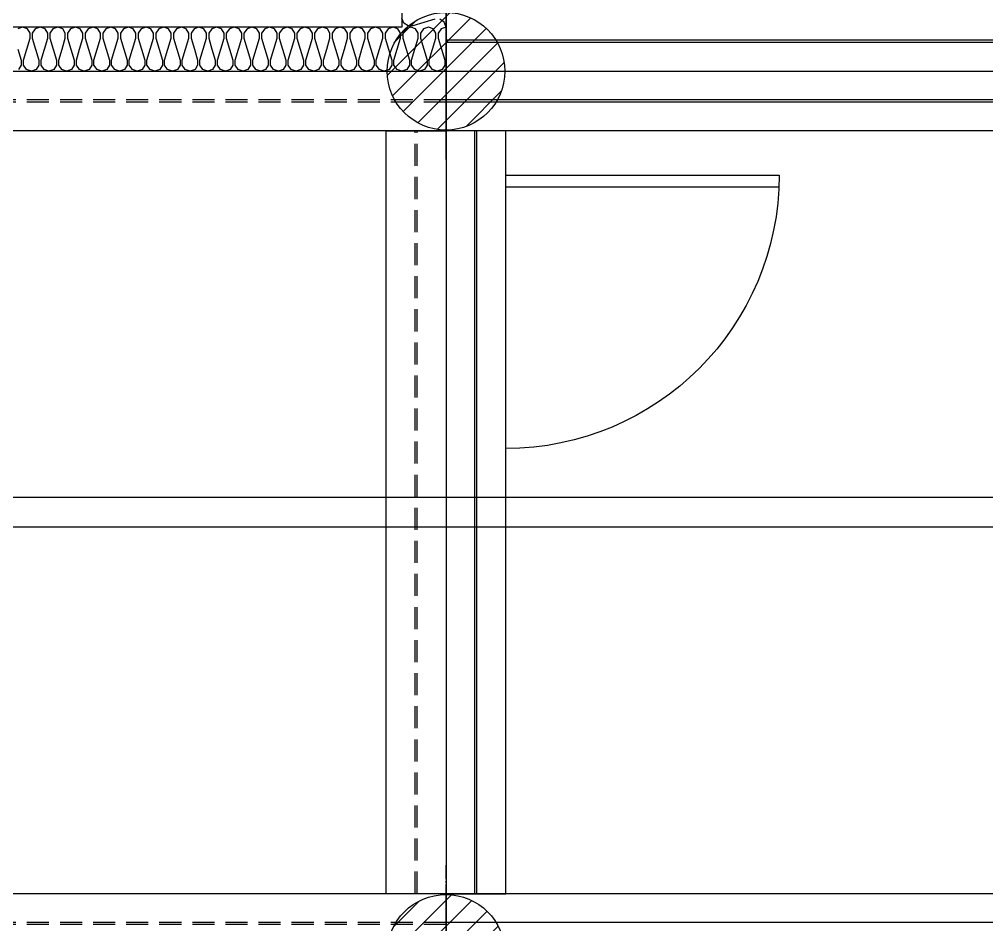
# Model space of a CAD drawing. Header units: millimetres. Extents: x 4080735 to 4152075, y -451436 to -400976.
# Drawn here: x 4098357 to 4101646, y -432564 to -429486 of the extents above; entities that cross this region are included whole.
import ezdxf

# ---------------------------------------------------------------- set-up
doc = ezdxf.new("R2010")
doc.units = ezdxf.units.MM
doc.header["$LTSCALE"] = 60
for name, pattern in [('120', [23, 20, -1, 1, -1]), ('CEN', [62, 60, -1, 0, -1]), ('CENTER', [2, 1.25, -0.25, 0.25, -0.25]), ('HIDDEN', [0.375, 0.25, -0.125])]:
    doc.linetypes.add(name, pattern=pattern)
for name, color, linetype in [('1CEN', 1, 'CEN'), ('1ST FL W1', 3, 'Continuous'), ('CEN', 1, 'CENTER'), ('DIM-SCALE', 7, 'Continuous'), ('DOOR', 3, 'Continuous'), ('PILE', 4, 'Continuous')]:
    doc.layers.add(name, color=color, linetype=linetype)

# ---------------------------------------------------------------- blocks, each defined once
blk = doc.blocks.new('외각')
at = {"color": 8, "linetype": 'HIDDEN', "ltscale": 0.1}
for p, q in [((-15015.99999999985, -3774.82647863758), (-30016.00000000102, -3774.82647863758)), ((-15015.99999999985, -3782.316478637571), (-30016.00000000102, -3782.316478637571)), ((-15015.99999999985, -3977.827315318806), (-30016.00000000102, -3977.827315318806)), ((-15015.99999999985, -3985.317315318796), (-30016.00000000102, -3985.317315318796)), ((-29918.24499999863, -6677.072315318423), (-29918.24499999877, -4083.072315317462)), ((-29910.75499999864, -6677.072315318423), (-29910.75499999878, -4083.072315317462)), ((-15015.99999999985, -6774.827315317292), (-30016.00000000102, -6774.827315317292))]:
    blk.add_line(p, q, dxfattribs=at)
at = {"color": 8, "linetype": 'HIDDEN', "ltscale": 5}
for p, q in [((-30016.00000000221, -3977.827315318398), (-35016.00000000093, -3977.827315318398)), ((-30016.00000000221, -3985.317315318622), (-35016.00000000093, -3985.317315318622)), ((-30121.24500000331, -6677.07231531851), (-30121.24500000314, -4083.072315316647)), ((-30113.75500000332, -6677.07231531851), (-30113.75500000315, -4083.072315316647)), ((-30016.00000000221, -6774.827315316536), (-35016.00000000536, -6774.827315316536)), ((-30016.00000000221, -6782.317315316759), (-35016.0000000057, -6782.317315316759))]:
    blk.add_line(p, q, dxfattribs=at)
at = {"color": 8}
for p, q in [((-15219.00000000093, -5330.07231531851), (-34813.00000000093, -5330.07231531851)), ((-15219.00000000093, -5430.07231531851), (-34813.00000000093, -5430.07231531851))]:
    blk.add_line(p, q, dxfattribs=at)
for points in [[(-15016.00000000097, -3677.071478637576), (-30016.00000000097, -3677.07147863548), (-30016.00000000097, -3880.071478636586), (-15015.99999999865, -3880.071478637576)], [(-30016.00000000332, -4083.072315316647), (-35016.00000000093, -4083.072315316647), (-35016.00000000093, -3880.072315317579), (-30016.00000000099, -3880.072315316647)], [(-15016.00000000097, -4083.072315317346), (-30016.00000000097, -4083.072315319441), (-30016.00000000097, -3880.072315318335), (-15015.99999999865, -3880.072315317346)], [(-30219.00000000332, -4083.072315316647), (-30016.00000000332, -4083.072315316647), (-30016.00000000332, -6677.072315316647), (-30219.00000000332, -6677.07231531851)], [(-29812.99999999863, -4083.072315317462), (-30015.99999999863, -4083.072315317462), (-30015.99999999863, -6677.072315317288), (-29812.99999999863, -6677.072315318626)], [(-30016.00000000332, -6677.072315316647), (-35016.00000000093, -6677.072315314785), (-35016.00000001013, -6880.072315315716), (-30016.00000000099, -6880.072315316647)], [(-15016.00000000097, -6677.072315317288), (-30016.00000000097, -6677.072315315192), (-30016.00000000097, -6880.072315316298), (-15015.99999999865, -6880.072315317288)]]:
    blk.add_lwpolyline(points, close=True, dxfattribs=at)
blk = doc.blocks.new('406.9X9')
at = {"layer": 'PILE', "linetype": 'ByBlock'}
h = blk.add_hatch(dxfattribs=at)
h.set_pattern_fill('ANSI31', color=256, scale=500, style=0)
h.set_pattern_definition([(45, (0, 0), (-44.19417382415921, 44.19417382415922), [])])
edge = h.paths.add_edge_path()
edge.add_arc((0, 0), 200, 0, 360)
at = {"layer": 'CEN', "linetype": '120', "ltscale": 0.1}
for p, q in [((-2.041279203118641e-13, -300.0000000002728), (1.36932592852984e-13, 299.9999999997272)), ((-300.0000000006585, -9.311919391659459e-10), (299.9999999993414, -9.314477345508195e-10))]:
    blk.add_line(p, q, dxfattribs=at)
at = {"layer": 'PILE', "linetype": 'ByBlock'}
blk.add_circle((0, 0), 200, dxfattribs=at)

msp = doc.modelspace()

# ---------------------------------------------------------------- linework, layer by layer
at = {"layer": '1CEN', "color": 1, "linetype": 'CENTER', "ltscale": 0.5}
for p, q in [((4099807.760404488, -407162.0759087493), (4099807.760404488, -445662.0759087484)), ((4093807.760404488, -429662.0759087484), (4130807.760404488, -429662.0759087484))]:
    msp.add_line(p, q, dxfattribs=at)
at = {"layer": '1ST FL W1', "color": 8}
for p, q in [((4099657.760404496, -420662.147387389), (4099657.7604045, -429512.005762872)), ((4099807.7604045, -429662.003593428), (4099807.760404496, -420662.1473873889)), ((4099657.7604045, -429512.005762872), (4094807.760404498, -429512.0759087332)), ((4094807.760404498, -429662.0759087487), (4099807.7604045, -429662.003593428))]:
    msp.add_line(p, q, dxfattribs=at)
for points in [[(4099770.2604045, -429485.0780781929), (4099732.7604045, -429496.3280781929), (4099695.2604045, -429507.5780781929), (4099678.7604045, -429507.5780781929), (4099663.7604045, -429498.5780781948), (4099657.7604045, -429482.0780781929)], [(4099807.7604045, -429512.0780781929), (4099801.7604045, -429495.578078192), (4099786.7604045, -429485.0780781929)], [(4098727.7604045, -429512.0601620246), (4098711.260404499, -429518.0601620246), (4098700.7604045, -429533.0601620246), (4098700.7604045, -429549.5601620246), (4098712.0104045, -429587.0601620246), (4098723.2604045, -429624.5601620246), (4098723.2604045, -429641.0601620246), (4098714.260404502, -429656.0601620246), (4098697.7604045, -429662.0601620246), (4098681.260404499, -429656.0601620246), (4098670.7604045, -429641.0601620246), (4098670.7604045, -429624.5601620246), (4098682.0104045, -429587.0601620246), (4098693.2604045, -429549.5601620246), (4098693.2604045, -429533.0601620246), (4098684.260404502, -429518.0601620246), (4098667.7604045, -429512.0601620246), (4098651.260404499, -429518.0601620246), (4098640.7604045, -429533.0601620246), (4098640.7604045, -429549.5601620246), (4098652.0104045, -429587.0601620246), (4098663.2604045, -429624.5601620246), (4098663.2604045, -429641.0601620246), (4098654.260404502, -429656.0601620246), (4098637.7604045, -429662.0601620246), (4098621.260404499, -429656.0601620246), (4098610.7604045, -429641.0601620246), (4098610.7604045, -429624.5601620246), (4098622.0104045, -429587.0601620246), (4098633.2604045, -429549.5601620246), (4098633.2604045, -429533.0601620246), (4098624.260404502, -429518.0601620246), (4098607.7604045, -429512.0601620246), (4098591.260404499, -429518.0601620246), (4098580.7604045, -429533.0601620246), (4098580.7604045, -429549.5601620246), (4098592.0104045, -429587.0601620246), (4098603.2604045, -429624.5601620246), (4098603.2604045, -429641.0601620246), (4098594.260404502, -429656.0601620246), (4098577.7604045, -429662.0601620246), (4098561.260404499, -429656.0601620246), (4098550.7604045, -429641.0601620246), (4098550.7604045, -429624.5601620246), (4098562.0104045, -429587.0601620246), (4098573.2604045, -429549.5601620246), (4098573.2604045, -429533.0601620246), (4098564.260404502, -429518.0601620246), (4098547.7604045, -429512.0601620246), (4098531.260404499, -429518.0601620246), (4098520.7604045, -429533.0601620246), (4098520.7604045, -429549.5601620246), (4098532.0104045, -429587.0601620246), (4098543.2604045, -429624.5601620246), (4098543.2604045, -429641.0601620246), (4098534.260404502, -429656.0601620246), (4098517.7604045, -429662.0601620246), (4098501.260404499, -429656.0601620246), (4098490.7604045, -429641.0601620246), (4098490.7604045, -429624.5601620246), (4098502.0104045, -429587.0601620246), (4098513.2604045, -429549.5601620246), (4098513.2604045, -429533.0601620246), (4098504.260404502, -429518.0601620246), (4098487.7604045, -429512.0601620246), (4098471.260404499, -429518.0601620246), (4098460.7604045, -429533.0601620246), (4098460.7604045, -429549.5601620246), (4098472.0104045, -429587.0601620246), (4098483.2604045, -429624.5601620246), (4098483.2604045, -429641.0601620246), (4098474.260404502, -429656.0601620246), (4098457.7604045, -429662.0601620246), (4098441.260404499, -429656.0601620246), (4098430.7604045, -429641.0601620246), (4098430.7604045, -429624.5601620246), (4098442.0104045, -429587.0601620246), (4098453.2604045, -429549.5601620246), (4098453.2604045, -429533.0601620246), (4098444.260404502, -429518.0601620246), (4098427.7604045, -429512.0601620246), (4098411.260404499, -429518.0601620246), (4098400.7604045, -429533.0601620246), (4098400.7604045, -429549.5601620246), (4098412.0104045, -429587.0601620246), (4098423.2604045, -429624.5601620246), (4098423.2604045, -429641.0601620246), (4098414.260404502, -429656.0601620246), (4098397.7604045, -429662.0601620246), (4098381.260404499, -429656.0601620246), (4098370.7604045, -429641.0601620246), (4098370.7604045, -429624.5601620246), (4098382.0104045, -429587.0601620246), (4098393.2604045, -429549.5601620246), (4098393.2604045, -429533.0601620246), (4098384.260404502, -429518.0601620246), (4098367.7604045, -429512.0601620246), (4098351.260404499, -429518.0601620246)], [(4099267.7604045, -429512.0601620246), (4099251.260404499, -429518.0601620246), (4099240.7604045, -429533.0601620246), (4099240.7604045, -429549.5601620246), (4099252.0104045, -429587.0601620246), (4099263.2604045, -429624.5601620246), (4099263.2604045, -429641.0601620246), (4099254.260404502, -429656.0601620246), (4099237.7604045, -429662.0601620246), (4099221.260404499, -429656.0601620246), (4099210.7604045, -429641.0601620246), (4099210.7604045, -429624.5601620246), (4099222.0104045, -429587.0601620246), (4099233.2604045, -429549.5601620246), (4099233.2604045, -429533.0601620246), (4099224.260404502, -429518.0601620246), (4099207.7604045, -429512.0601620246), (4099191.260404499, -429518.0601620246), (4099180.7604045, -429533.0601620246), (4099180.7604045, -429549.5601620246), (4099192.0104045, -429587.0601620246), (4099203.2604045, -429624.5601620246), (4099203.2604045, -429641.0601620246), (4099194.260404502, -429656.0601620246), (4099177.7604045, -429662.0601620246), (4099161.260404499, -429656.0601620246), (4099150.7604045, -429641.0601620246), (4099150.7604045, -429624.5601620246), (4099162.0104045, -429587.0601620246), (4099173.2604045, -429549.5601620246), (4099173.2604045, -429533.0601620246), (4099164.260404502, -429518.0601620246), (4099147.7604045, -429512.0601620246), (4099131.260404499, -429518.0601620246), (4099120.7604045, -429533.0601620246), (4099120.7604045, -429549.5601620246), (4099132.0104045, -429587.0601620246), (4099143.2604045, -429624.5601620246), (4099143.2604045, -429641.0601620246), (4099134.260404502, -429656.0601620246), (4099117.7604045, -429662.0601620246), (4099101.260404499, -429656.0601620246), (4099090.7604045, -429641.0601620246), (4099090.7604045, -429624.5601620246), (4099102.0104045, -429587.0601620246), (4099113.2604045, -429549.5601620246), (4099113.2604045, -429533.0601620246), (4099104.260404502, -429518.0601620246), (4099087.7604045, -429512.0601620246), (4099071.260404499, -429518.0601620246), (4099060.7604045, -429533.0601620246), (4099060.7604045, -429549.5601620246), (4099072.0104045, -429587.0601620246), (4099083.2604045, -429624.5601620246), (4099083.2604045, -429641.0601620246), (4099074.260404502, -429656.0601620246), (4099057.7604045, -429662.0601620246), (4099041.260404499, -429656.0601620246), (4099030.7604045, -429641.0601620246), (4099030.7604045, -429624.5601620246), (4099042.0104045, -429587.0601620246), (4099053.2604045, -429549.5601620246), (4099053.2604045, -429533.0601620246), (4099044.260404502, -429518.0601620246), (4099027.7604045, -429512.0601620246), (4099011.260404499, -429518.0601620246), (4099000.7604045, -429533.0601620246), (4099000.7604045, -429549.5601620246), (4099012.0104045, -429587.0601620246), (4099023.2604045, -429624.5601620246), (4099023.2604045, -429641.0601620246), (4099014.260404502, -429656.0601620246), (4098997.7604045, -429662.0601620246), (4098981.260404499, -429656.0601620246), (4098970.7604045, -429641.0601620246), (4098970.7604045, -429624.5601620246), (4098982.0104045, -429587.0601620246), (4098993.2604045, -429549.5601620246), (4098993.2604045, -429533.0601620246), (4098984.260404502, -429518.0601620246), (4098967.7604045, -429512.0601620246), (4098951.260404499, -429518.0601620246), (4098940.7604045, -429533.0601620246), (4098940.7604045, -429549.5601620246), (4098952.0104045, -429587.0601620246), (4098963.2604045, -429624.5601620246), (4098963.2604045, -429641.0601620246), (4098954.260404502, -429656.0601620246), (4098937.7604045, -429662.0601620246), (4098921.260404499, -429656.0601620246), (4098910.7604045, -429641.0601620246), (4098910.7604045, -429624.5601620246), (4098922.0104045, -429587.0601620246), (4098933.2604045, -429549.5601620246), (4098933.2604045, -429533.0601620246), (4098924.260404502, -429518.0601620246), (4098907.7604045, -429512.0601620246), (4098891.260404499, -429518.0601620246), (4098880.7604045, -429533.0601620246), (4098880.7604045, -429549.5601620246), (4098892.0104045, -429587.0601620246), (4098903.2604045, -429624.5601620246), (4098903.2604045, -429641.0601620246), (4098894.260404502, -429656.0601620246), (4098877.7604045, -429662.0601620246), (4098861.260404499, -429656.0601620246), (4098850.7604045, -429641.0601620246), (4098850.7604045, -429624.5601620246), (4098862.0104045, -429587.0601620246), (4098873.2604045, -429549.5601620246), (4098873.2604045, -429533.0601620246), (4098864.260404502, -429518.0601620246), (4098847.7604045, -429512.0601620246), (4098831.260404499, -429518.0601620246), (4098820.7604045, -429533.0601620246), (4098820.7604045, -429549.5601620246), (4098832.0104045, -429587.0601620246), (4098843.2604045, -429624.5601620246), (4098843.2604045, -429641.0601620246), (4098834.260404502, -429656.0601620246), (4098817.7604045, -429662.0601620246), (4098801.260404499, -429656.0601620246), (4098790.7604045, -429641.0601620246), (4098790.7604045, -429624.5601620246), (4098802.0104045, -429587.0601620246), (4098813.2604045, -429549.5601620246), (4098813.2604045, -429533.0601620246), (4098804.260404502, -429518.0601620246), (4098787.7604045, -429512.0601620246), (4098771.260404499, -429518.0601620246), (4098760.7604045, -429533.0601620246), (4098760.7604045, -429549.5601620246), (4098772.0104045, -429587.0601620246), (4098783.2604045, -429624.5601620246), (4098783.2604045, -429641.0601620246), (4098774.260404502, -429656.0601620246), (4098757.7604045, -429662.0601620246), (4098741.260404499, -429656.0601620246), (4098730.7604045, -429641.0601620246), (4098730.7604045, -429624.5601620246), (4098742.0104045, -429587.0601620246), (4098753.2604045, -429549.5601620246), (4098753.2604045, -429533.0601620246), (4098744.260404502, -429518.0601620246), (4098727.7604045, -429512.0601620246)], [(4099807.7604045, -429512.0601620246), (4099791.260404499, -429518.0601620246), (4099780.7604045, -429533.0601620246), (4099780.7604045, -429549.5601620246), (4099792.0104045, -429587.0601620246), (4099803.2604045, -429624.5601620246), (4099803.2604045, -429641.0601620246), (4099794.260404502, -429656.0601620246), (4099777.7604045, -429662.0601620246), (4099761.260404499, -429656.0601620246), (4099750.7604045, -429641.0601620246), (4099750.7604045, -429624.5601620246), (4099762.0104045, -429587.0601620246), (4099773.2604045, -429549.5601620246), (4099773.2604045, -429533.0601620246), (4099764.260404502, -429518.0601620246), (4099747.7604045, -429512.0601620246), (4099731.260404499, -429518.0601620246), (4099720.7604045, -429533.0601620246), (4099720.7604045, -429549.5601620246), (4099732.0104045, -429587.0601620246), (4099743.2604045, -429624.5601620246), (4099743.2604045, -429641.0601620246), (4099734.260404502, -429656.0601620246), (4099717.7604045, -429662.0601620246), (4099701.260404499, -429656.0601620246), (4099690.7604045, -429641.0601620246), (4099690.7604045, -429624.5601620246), (4099702.0104045, -429587.0601620246), (4099713.2604045, -429549.5601620246), (4099713.2604045, -429533.0601620246), (4099704.260404502, -429518.0601620246), (4099687.7604045, -429512.0601620246), (4099671.260404499, -429518.0601620246), (4099660.7604045, -429533.0601620246), (4099660.7604045, -429549.5601620246), (4099672.0104045, -429587.0601620246), (4099683.2604045, -429624.5601620246), (4099683.2604045, -429641.0601620246), (4099674.260404502, -429656.0601620246), (4099657.7604045, -429662.0601620246), (4099641.260404499, -429656.0601620246), (4099630.7604045, -429641.0601620246), (4099630.7604045, -429624.5601620246), (4099642.0104045, -429587.0601620246), (4099653.2604045, -429549.5601620246), (4099653.2604045, -429533.0601620246), (4099644.260404502, -429518.0601620246), (4099627.7604045, -429512.0601620246), (4099611.260404499, -429518.0601620246), (4099600.7604045, -429533.0601620246), (4099600.7604045, -429549.5601620246), (4099612.0104045, -429587.0601620246), (4099623.2604045, -429624.5601620246), (4099623.2604045, -429641.0601620246), (4099614.260404502, -429656.0601620246), (4099597.7604045, -429662.0601620246), (4099581.260404499, -429656.0601620246), (4099570.7604045, -429641.0601620246), (4099570.7604045, -429624.5601620246), (4099582.0104045, -429587.0601620246), (4099593.2604045, -429549.5601620246), (4099593.2604045, -429533.0601620246), (4099584.260404502, -429518.0601620246), (4099567.7604045, -429512.0601620246), (4099551.260404499, -429518.0601620246), (4099540.7604045, -429533.0601620246), (4099540.7604045, -429549.5601620246), (4099552.0104045, -429587.0601620246), (4099563.2604045, -429624.5601620246), (4099563.2604045, -429641.0601620246), (4099554.260404502, -429656.0601620246), (4099537.7604045, -429662.0601620246), (4099521.260404499, -429656.0601620246), (4099510.7604045, -429641.0601620246), (4099510.7604045, -429624.5601620246), (4099522.0104045, -429587.0601620246), (4099533.2604045, -429549.5601620246), (4099533.2604045, -429533.0601620246), (4099524.260404502, -429518.0601620246), (4099507.7604045, -429512.0601620246), (4099491.260404499, -429518.0601620246), (4099480.7604045, -429533.0601620246), (4099480.7604045, -429549.5601620246), (4099492.0104045, -429587.0601620246), (4099503.2604045, -429624.5601620246), (4099503.2604045, -429641.0601620246), (4099494.260404502, -429656.0601620246), (4099477.7604045, -429662.0601620246), (4099461.260404499, -429656.0601620246), (4099450.7604045, -429641.0601620246), (4099450.7604045, -429624.5601620246), (4099462.0104045, -429587.0601620246), (4099473.2604045, -429549.5601620246), (4099473.2604045, -429533.0601620246), (4099464.260404502, -429518.0601620246), (4099447.7604045, -429512.0601620246), (4099431.260404499, -429518.0601620246), (4099420.7604045, -429533.0601620246), (4099420.7604045, -429549.5601620246), (4099432.0104045, -429587.0601620246), (4099443.2604045, -429624.5601620246), (4099443.2604045, -429641.0601620246), (4099434.260404502, -429656.0601620246), (4099417.7604045, -429662.0601620246), (4099401.260404499, -429656.0601620246), (4099390.7604045, -429641.0601620246), (4099390.7604045, -429624.5601620246), (4099402.0104045, -429587.0601620246), (4099413.2604045, -429549.5601620246), (4099413.2604045, -429533.0601620246), (4099404.260404502, -429518.0601620246), (4099387.7604045, -429512.0601620246), (4099371.260404499, -429518.0601620246), (4099360.7604045, -429533.0601620246), (4099360.7604045, -429549.5601620246), (4099372.0104045, -429587.0601620246), (4099383.2604045, -429624.5601620246), (4099383.2604045, -429641.0601620246), (4099374.260404502, -429656.0601620246), (4099357.7604045, -429662.0601620246), (4099341.260404499, -429656.0601620246), (4099330.7604045, -429641.0601620246), (4099330.7604045, -429624.5601620246), (4099342.0104045, -429587.0601620246), (4099353.2604045, -429549.5601620246), (4099353.2604045, -429533.0601620246), (4099344.260404502, -429518.0601620246), (4099327.7604045, -429512.0601620246), (4099311.260404499, -429518.0601620246), (4099300.7604045, -429533.0601620246), (4099300.7604045, -429549.5601620246), (4099312.0104045, -429587.0601620246), (4099323.2604045, -429624.5601620246), (4099323.2604045, -429641.0601620246), (4099314.260404502, -429656.0601620246), (4099297.7604045, -429662.0601620246), (4099281.260404499, -429656.0601620246), (4099270.7604045, -429641.0601620246), (4099270.7604045, -429624.5601620246), (4099282.0104045, -429587.0601620246), (4099293.2604045, -429549.5601620246), (4099293.2604045, -429533.0601620246), (4099284.260404502, -429518.0601620246), (4099267.7604045, -429512.0601620246)], [(4098352.0104045, -429587.0601620246), (4098363.2604045, -429624.5601620246), (4098363.2604045, -429641.0601620246), (4098354.260404502, -429656.0601620246)]]:
    msp.add_lwpolyline(points, dxfattribs=at)
at = {"layer": 'DOOR', "color": 8}
msp.add_line((4100010.760404501, -430055.0759087512), (4100939.899791247, -430055.0759087512), dxfattribs=at)
msp.add_lwpolyline([(4100010.760404501, -430015.0759087502), (4100940.760404501, -430015.0759087502, -0.414213562373095), (4100010.760404501, -430945.0759087502, -0.414213562373095)], format="xyb", dxfattribs=at)

# ---------------------------------------------------------------- block references
at = {"color": 8}
msp.add_blockref('외각', (4129823.760404499, -425782.0035934308), dxfattribs=at)
at = {"layer": 'DIM-SCALE'}
for p in [(4099807.7604045, -429662.003593428), (4099807.7604045, -432662.0035934297)]:
    msp.add_blockref('406.9X9', p, dxfattribs=at)

doc.saveas('drawing.dxf')
